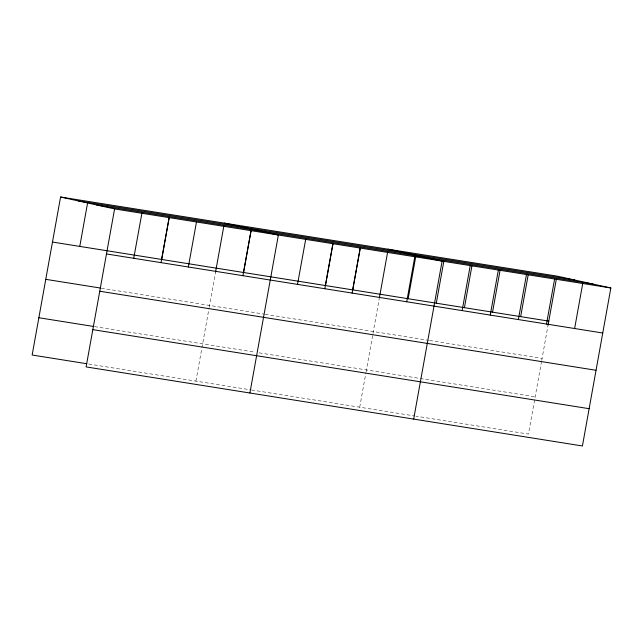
<?xml version="1.0" encoding="UTF-8"?>
<svg xmlns="http://www.w3.org/2000/svg" width="643" height="643" viewBox="0 0 643 643"><rect width="100%" height="100%" fill="white"/><g stroke="black" fill="none" stroke-linecap="round" stroke-linejoin="round"><path stroke-width="0.48" stroke-dasharray="3.21 2.41" d="M195.93 381.114L209.031 308.31M209.208 307.346L215.55 272.069M359.718 407.204L365.891 372.868M366.068 371.887L372.819 334.4M372.988 333.436L379.161 299.14M541.559 361.278L528.458 434.081L415.965 416.166M541.736 360.313L548.085 325.036M101.337 288.193L264.144 314.122M265.117 314.282L428.616 340.324M429.58 340.477L542.081 358.392M94.425 326.596L255.287 352.219M259.185 352.846L535.169 396.803M88.694 364.034L250.529 389.811M251.501 389.963L414.992 416.013"/><path stroke-width="0.96" d="M114.647 208.662L86.106 366.912L582.421 445.977L610.85 287.976L556.886 276.088L60.579 197.023L32.15 355.024L86.741 363.721M79.772 246.406L87.52 203.333M133.736 258.293L141.942 213.01M161.031 262.641L169.133 217.615M161.666 259.45L169.238 217.358M188.327 266.99L196.533 221.706M215.55 272.069L223.836 226.055M242.925 275.686L251.027 230.66M243.552 272.495L251.132 230.403M249.894 393.002L278.427 234.751M297.516 284.383L305.722 239.1M324.811 288.731L332.913 243.705M325.446 285.54L333.018 243.448M352.107 293.079L360.217 248.045M352.742 289.889L360.321 247.796M379.338 298.159L387.616 252.144M406.706 301.776L414.807 256.742M408.168 298.714L415.74 256.621M413.674 419.091L442.103 261.09L388.147 249.203M436.292 303.199L443.863 261.098M462.124 310.609L470.226 265.575M464.415 307.675L471.986 265.583M490.247 315.086L498.349 270.052M492.538 312.152L500.109 270.06M518.371 319.563L526.48 274.537M520.661 316.637L528.241 274.545M546.502 324.048L554.604 279.014M548.085 325.036L556.364 279.022M574.625 328.525L582.727 283.491M78.382 200.954L574.697 280.01M96.731 204.996L593.047 284.053M610.85 287.976L114.542 208.919L60.579 197.023M52.477 242.057L548.784 321.114M106.433 253.945L602.748 333.002M45.766 279.335L100.364 288.032M99.729 291.231L596.037 370.288M38.861 317.746L93.452 326.443M92.817 329.634L589.133 408.691M224.359 223.113L278.323 235.008"/></g></svg>
